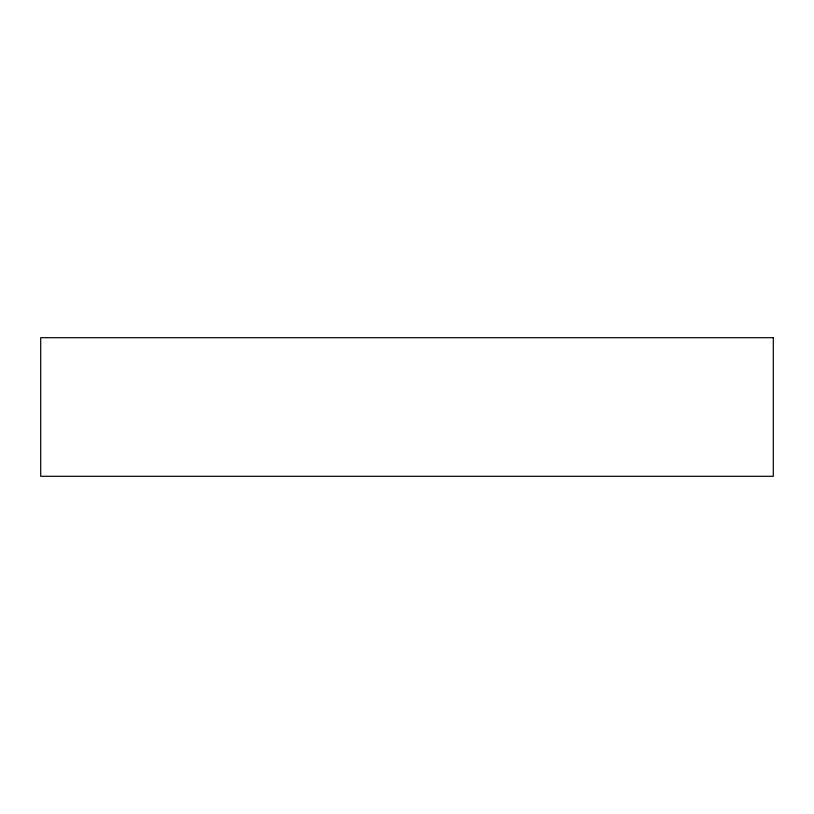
<?xml version="1.0" encoding="UTF-8"?>
<svg xmlns="http://www.w3.org/2000/svg" width="814" height="814" viewBox="0 0 814 814"><rect width="100%" height="100%" fill="white"/><g stroke="black" fill="none" stroke-linecap="round" stroke-linejoin="round"><path stroke-width="1.22" d="M773.3 337.698L40.7 337.698L40.7 476.302L773.3 476.302L773.3 337.698"/></g></svg>
